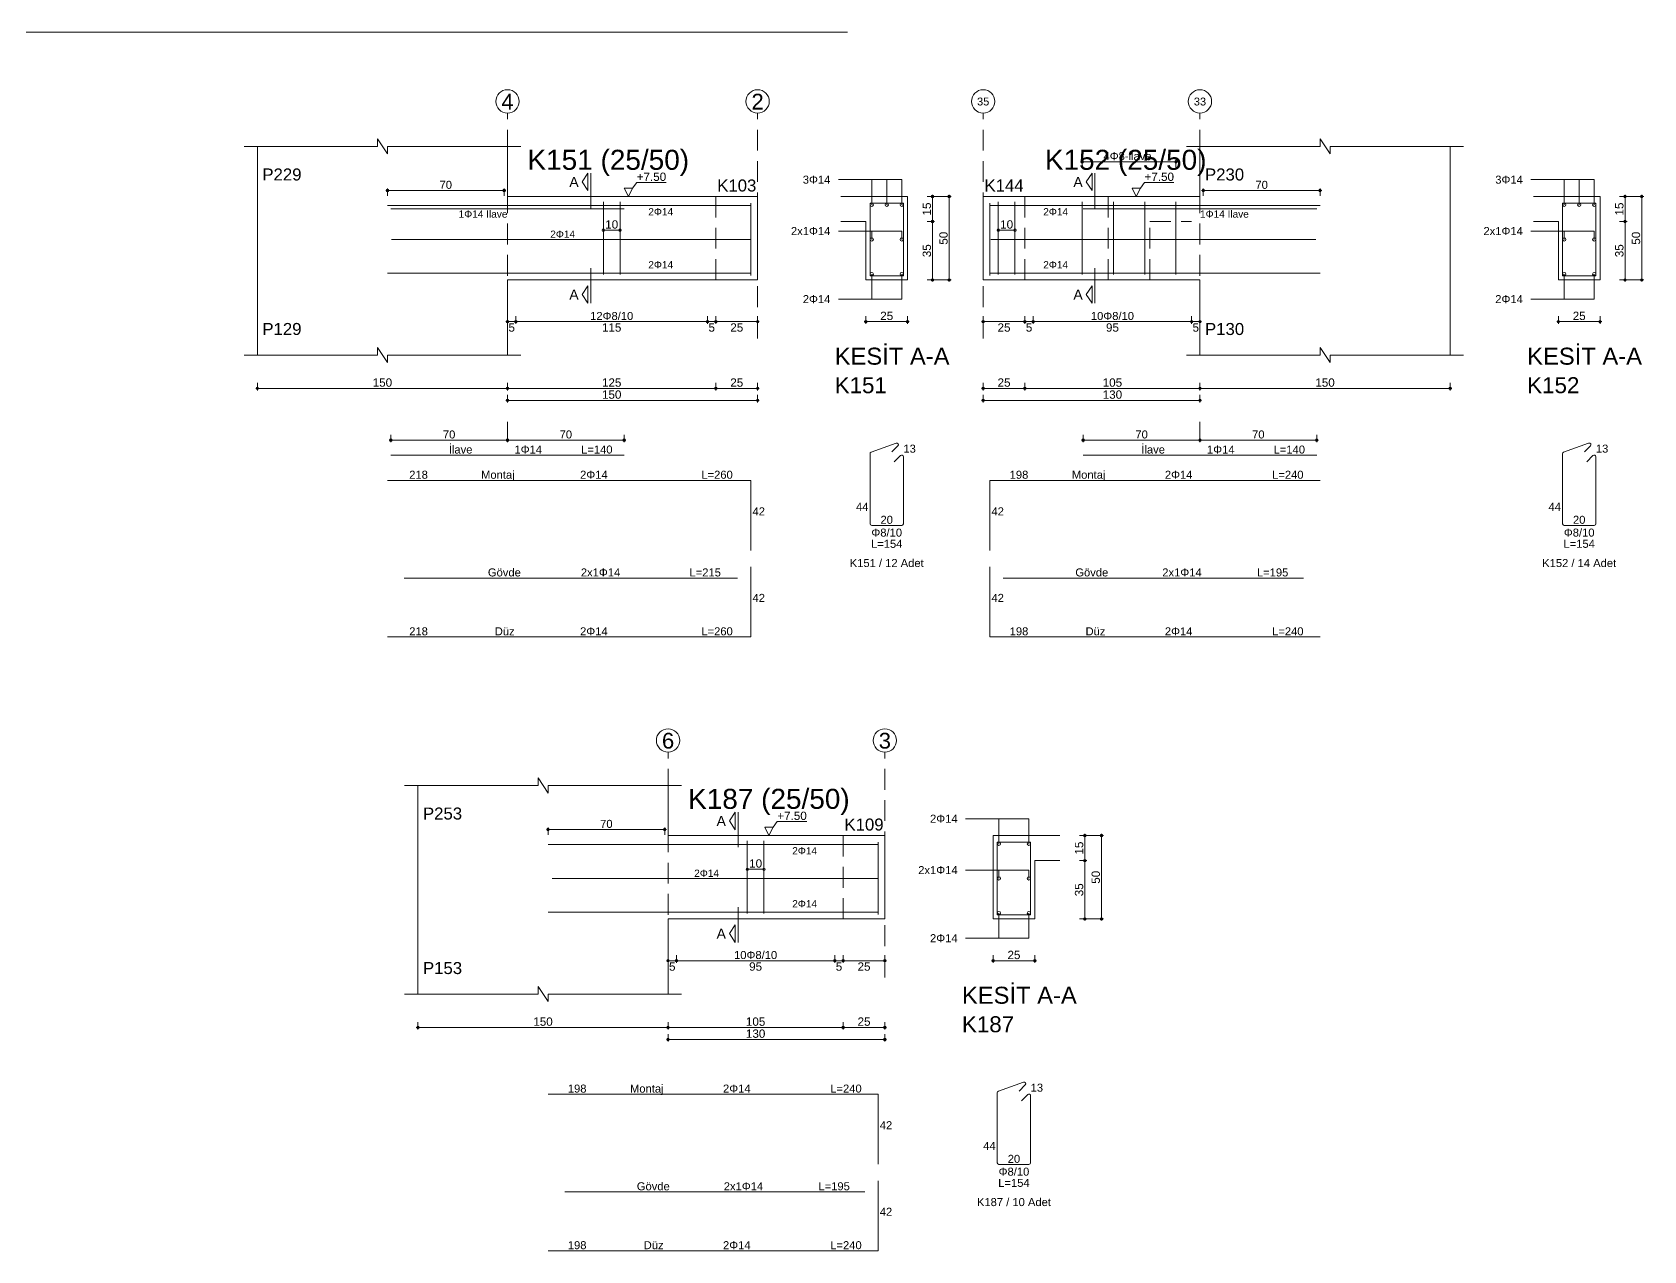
# Model space of a CAD drawing. Header units: millimetres. Extents: x 23801 to 80069, y 9628 to 14137.
# Drawn here: x 51131 to 52581, y 9701 to 10797 of the extents above; entities that cross this region are included whole.
import ezdxf

# ---------------------------------------------------------------- set-up
doc = ezdxf.new("R2010")
doc.units = ezdxf.units.MM
for name, pattern in [('DASHDOT2', [12.7, 6.35, -3.175, 0, -3.175]), ('DASHED4', [18.75, 12.5, -6.25]), ('HIDDEN2', [18.75, 12.5, -6.25])]:
    doc.linetypes.add(name, pattern=pattern)
doc.layers.add('aks', color=251, linetype='DASHDOT2', lineweight=35)
for name, color, linetype in [('Donatı Topl. Uzun. Yazısı', 7, 'Continuous'), ('Donatı Uz. Yazısı', 7, 'Continuous'), ('Donatı Yazısı', 7, 'Continuous'), ('Donatı Çizgisi', 7, 'Continuous'), ('Kiriş', 7, 'Continuous'), ('Standart', 7, 'Continuous'), ('Ölçülendirme', 7, 'Continuous')]:
    doc.layers.add(name, color=color, linetype=linetype)
doc.styles.add('arial_1_18', font='arial.ttf', dxfattribs={"height": 0.2})

# ---------------------------------------------------------------- blocks, each defined once
blk = doc.blocks.new('IDE475Entity7414')
at = {"layer": 'aks', "color": 30, "linetype": 'DASHED4', "lineweight": 5}
for points in [[(24120.65, 2016.8), (24120.65, 2151.8)], [(24270.65, 2016.8), (24270.65, 2151.8)], [(24120.65, 1955.8), (24120.65, 1966.8)]]:
    blk.add_lwpolyline(points, dxfattribs=at)
at = {"layer": 'aks', "color": 1, "linetype": 'Continuous', "lineweight": 5}
for centre in [(24120.65, 2158.8), (24270.65, 2158.8)]:
    blk.add_circle(centre, 7, dxfattribs=at)
at = {"layer": 'Donatı Çizgisi', "color": 5, "linetype": 'Continuous', "lineweight": 5}
for points in [[(24178.15, 2055), (24178.15, 2098.6)], [(24188.15, 2055), (24188.15, 2098.6)], [(24266.65, 2054.4), (24266.65, 2097.8)], [(24338.07, 2054.3), (24338.07, 2097.9)], [(24338.07, 2097.9), (24358.07, 2097.9)], [(24358.07, 2054.3), (24358.07, 2097.9)], [(24048.65, 2096.4), (24266.65, 2096.4)], [(24050.65, 2094.4), (24190.65, 2094.4)], [(24051.15, 2076.1), (24266.15, 2076.1)], [(24048.65, 2055.8), (24266.65, 2055.8)], [(24338.07, 2054.3), (24358.07, 2054.3)], [(24338.74, 1948.54), (24353.75, 1954.01)], [(24351.18, 1948.69), (24354.82, 1952.33)], [(24050.65, 1946.8), (24190.65, 1946.8)], [(24338.07, 1905.72), (24338.07, 1947.59)], [(24352.55, 1942.78), (24356.33, 1946.56)], [(24358.07, 1905.72), (24358.07, 1945.84)], [(24048.65, 1931.7), (24266.65, 1931.7)], [(24266.65, 1889.7), (24266.65, 1931.7)], [(24339.09, 1904.7), (24357.05, 1904.7)], [(24266.65, 1837.85), (24266.65, 1879.85)], [(24058.65, 1873.15), (24258.65, 1873.15)], [(24048.65, 1837.85), (24266.65, 1837.85)]]:
    blk.add_lwpolyline(points, dxfattribs=at)
for centre in [(24339.07, 2096.9), (24348.07, 2096.9), (24357.07, 2096.9), (24339.07, 2076.1), (24357.07, 2076.1), (24339.07, 2055.3), (24357.07, 2055.3)]:
    blk.add_circle(centre, 1, dxfattribs=at)
for centre, start, end in [((24354.1, 1953.05), 315, 110), ((24339.09, 1947.59), 110, 180), ((24357.05, 1945.84), 0, 135), ((24339.09, 1905.72), 180, 270), ((24357.05, 1905.72), 270, 0)]:
    blk.add_arc(centre, 1.02, start, end, dxfattribs=at)
at = {"layer": 'Kiriş', "color": 1, "linetype": 'Continuous', "lineweight": 5}
for points in [[(24042.65, 2131.8), (24042.65, 2136.3)], [(24048.65, 2127.3), (24042.65, 2136.3)], [(23962.65, 2131.8), (24042.65, 2131.8)], [(23970.65, 2006.8), (23970.65, 2131.8)], [(24048.65, 2127.3), (24048.65, 2131.8)], [(24048.65, 2131.8), (24128.65, 2131.8)], [(24120.65, 2101.8), (24120.65, 2131.8)], [(24120.65, 2101.8), (24270.65, 2101.8)], [(24270.65, 2051.8), (24270.65, 2101.8)], [(24320.57, 2101.8), (24360.57, 2101.8)], [(24360.57, 2051.8), (24360.57, 2101.8)], [(24320.57, 2086.8), (24335.57, 2086.8)], [(24335.57, 2051.8), (24335.57, 2086.8)], [(24120.65, 2051.8), (24270.65, 2051.8)], [(24120.65, 2006.8), (24120.65, 2051.8)], [(24335.57, 2051.8), (24360.57, 2051.8)], [(24048.65, 2002.3), (24042.65, 2011.3)], [(24042.65, 2006.8), (24042.65, 2011.3)], [(23962.65, 2006.8), (24042.65, 2006.8)], [(24048.65, 2006.8), (24128.65, 2006.8)], [(24048.65, 2002.3), (24048.65, 2006.8)]]:
    blk.add_lwpolyline(points, dxfattribs=at)
at = {"layer": 'Kiriş', "color": 1, "linetype": 'DASHED4', "lineweight": 5}
for points in [[(24245.65, 2051.8), (24245.65, 2101.8)], [(24270.65, 2051.8), (24270.65, 2101.8)]]:
    blk.add_lwpolyline(points, dxfattribs=at)
at = {"layer": 'Ölçülendirme', "color": 1, "linetype": 'Continuous', "lineweight": 5}
for points in [[(24165.4, 2110.55), (24168.9, 2115.8)], [(24168.9, 2105.3), (24165.4, 2110.55)], [(24168.9, 2105.3), (24168.9, 2115.8)], [(24170.65, 2094.8), (24170.65, 2115.8)], [(24195.65, 2106.8), (24198.15, 2110.13)], [(24198.15, 2110.13), (24215.83, 2110.13)], [(24319.07, 2111.9), (24357.07, 2111.9)], [(24339.07, 2096.9), (24339.07, 2111.9)], [(24348.07, 2096.9), (24348.07, 2111.9)], [(24357.07, 2096.9), (24357.07, 2111.9)], [(24047.65, 2105.4), (24119.65, 2105.4)], [(24048.65, 2102.15), (24048.65, 2106.65)], [(24118.65, 2102.15), (24118.65, 2106.65)], [(24193.15, 2101.8), (24190.65, 2106.8)], [(24190.65, 2106.8), (24195.65, 2106.8)], [(24195.65, 2106.8), (24193.15, 2101.8)], [(24193.15, 2101.8), (24193.15, 2101.8)], [(24372.32, 2101.8), (24386.82, 2101.8)], [(24375.57, 2050.8), (24375.57, 2102.8)], [(24385.57, 2050.8), (24385.57, 2102.8)], [(24178.15, 2081.6), (24188.15, 2081.6)], [(24319.07, 2081.1), (24357.07, 2081.1)], [(24339.07, 2076.1), (24339.07, 2081.1)], [(24357.07, 2076.1), (24357.07, 2081.1)], [(24372.32, 2086.8), (24376.82, 2086.8)], [(24170.65, 2037.8), (24170.65, 2058.8)], [(24339.07, 2040.3), (24339.07, 2055.3)], [(24357.07, 2040.3), (24357.07, 2055.3)], [(24372.32, 2051.8), (24386.82, 2051.8)], [(24165.4, 2043.05), (24168.9, 2048.3)], [(24168.9, 2037.8), (24165.4, 2043.05)], [(24168.9, 2037.8), (24168.9, 2048.3)], [(24319.07, 2040.3), (24357.07, 2040.3)], [(24120.65, 2025.55), (24120.65, 2030.05)], [(24125.65, 2025.55), (24125.65, 2030.05)], [(24240.65, 2025.55), (24240.65, 2030.05)], [(24245.65, 2025.55), (24245.65, 2030.05)], [(24270.65, 2025.55), (24270.65, 2030.05)], [(24335.57, 2025.55), (24335.57, 2030.05)], [(24360.57, 2025.55), (24360.57, 2030.05)], [(24119.65, 2026.8), (24271.65, 2026.8)], [(24334.57, 2026.8), (24361.57, 2026.8)], [(23969.65, 1986.8), (24271.65, 1986.8)], [(23970.65, 1985.55), (23970.65, 1990.05)], [(24120.65, 1985.55), (24120.65, 1990.05)], [(24120.65, 1978.35), (24120.65, 1982.85)], [(24245.65, 1985.55), (24245.65, 1990.05)], [(24270.65, 1985.55), (24270.65, 1990.05)], [(24270.65, 1978.35), (24270.65, 1982.85)], [(24119.65, 1979.6), (24271.65, 1979.6)], [(24049.65, 1955.8), (24121.65, 1955.8)], [(24050.65, 1954.55), (24050.65, 1959.05)], [(24119.65, 1955.8), (24191.65, 1955.8)], [(24120.65, 1954.55), (24120.65, 1959.05)], [(24120.65, 1954.55), (24120.65, 1959.05)], [(24190.65, 1954.55), (24190.65, 1959.05)]]:
    blk.add_lwpolyline(points, dxfattribs=at)
for centre in [(24048.65, 2105.4), (24118.65, 2105.4), (24375.57, 2101.8), (24385.57, 2101.8), (24375.57, 2086.8), (24178.15, 2081.6), (24188.15, 2081.6), (24375.57, 2051.8), (24385.57, 2051.8), (24120.65, 2026.8), (24125.65, 2026.8), (24125.65, 2026.8), (24240.65, 2026.8), (24240.65, 2026.8), (24245.65, 2026.8), (24245.65, 2026.8), (24270.65, 2026.8), (24335.57, 2026.8), (24360.57, 2026.8), (23970.65, 1986.8), (24120.65, 1986.8), (24120.65, 1986.8), (24245.65, 1986.8), (24245.65, 1986.8), (24270.65, 1986.8), (24120.65, 1979.6), (24270.65, 1979.6), (24050.65, 1955.8), (24120.65, 1955.8), (24120.65, 1955.8), (24190.65, 1955.8)]:
    blk.add_circle(centre, 0.75, dxfattribs=at)
at = {"layer": 'aks', "color": 1, "linetype": 'Continuous', "lineweight": 5, "style": 'arial_1_18'}
for s, p in [('4', (24116.98, 2153.92)), ('2', (24266.98, 2153.92))]:
    blk.add_text(s, height=9.45, dxfattribs=at).set_placement(p)
at = {"layer": 'Donatı Topl. Uzun. Yazısı', "color": 1, "linetype": 'Continuous', "lineweight": 5, "style": 'arial_1_18'}
for s, p in [('L=140', (24164.82, 1947.76)), ('L=260', (24236.92, 1932.66)), ('L=154', (24338.65, 1891.26)), ('L=215', (24229.82, 1874.11)), ('L=260', (24236.92, 1838.81))]:
    blk.add_text(s, height=4.8, dxfattribs=at).set_placement(p)
at = {"layer": 'Donatı Uz. Yazısı', "color": 1, "linetype": 'Continuous', "lineweight": 5, "style": 'arial_1_18'}
for s, p in [('13', (24358.07, 1948.3)), ('218', (24061.73, 1932.66)), ('42', (24267.61, 1910.7)), ('44', (24329.65, 1913.42)), ('20', (24344.34, 1905.66)), ('42', (24267.61, 1858.85)), ('218', (24061.73, 1838.81))]:
    blk.add_text(s, height=4.8, dxfattribs=at).set_placement(p)
at = {"layer": 'Donatı Yazısı', "color": 5, "linetype": 'Continuous', "lineweight": 5, "style": 'arial_1_18'}
for s, height, p in [('3Φ14', 4.8, (24297.74, 2109.5)), ('1Φ14 İlave', 4.32, (24091.34, 2089.12)), ('2x1Φ14', 4.8, (24290.65, 2078.7)), ('2Φ14', 4.8, (24297.74, 2037.9)), ('1Φ14', 4.8, (24124.85, 1947.76)), ('2Φ14', 4.8, (24164.19, 1932.66)), ('Φ8/10', 4.8, (24338.87, 1897.98)), ('K151 / 12 Adet', 4.8, (24325.89, 1879.74)), ('2x1Φ14', 4.8, (24164.65, 1874.11)), ('2Φ14', 4.8, (24164.19, 1838.81))]:
    blk.add_text(s, height=height, dxfattribs=at).set_placement(p)
for p in [(24205.11, 2090.52), (24146.31, 2077.06), (24205.11, 2058.76)]:
    blk.add_text('2Φ14', height=4.32, rotation=360, dxfattribs=at).set_placement(p)
at = {"layer": 'Donatı Yazısı', "color": 1, "linetype": 'Continuous', "lineweight": 5, "style": 'arial_1_18'}
for s, p in [('İlave', (24085.48, 1947.76)), ('Montaj', (24104.82, 1932.66)), ('Gövde', (24108.9, 1874.11)), ('Düz', (24113.03, 1838.81))]:
    blk.add_text(s, height=4.8, dxfattribs=at).set_placement(p)
at = {"layer": 'Kiriş', "color": 1, "linetype": 'Continuous', "lineweight": 5, "style": 'arial_1_18'}
for s, height, p in [('K151 (25/50)', 12, (24132.65, 2117.8)), ('P229', 7.2, (23973.65, 2111.4)), ('K103', 7.2, (24246.41, 2104.8)), ('P129', 7.2, (23973.65, 2018.8)), ('KESİT A-A', 10.2, (24316.87, 2001)), ('K151', 9.6, (24316.87, 1983.92))]:
    blk.add_text(s, height=height, dxfattribs=at).set_placement(p)
at = {"layer": 'Ölçülendirme', "color": 1, "linetype": 'Continuous', "lineweight": 5, "style": 'arial_1_18'}
for s, height, p in [('70', 4.8, (24079.92, 2106.4)), ('A', 5.95, (24157.76, 2107.57)), ('+7.50', 5, (24198.15, 2111.13)), ('A', 5.95, (24157.76, 2040.07)), ('25', 5, (24344.19, 2027.76)), ('5', 5, (24121.21, 2020.8)), ('115', 5, (24177.32, 2020.8)), ('5', 5, (24241.21, 2020.8)), ('25', 5, (24254.27, 2020.8)), ('150', 5, (24039.82, 1987.8)), ('125', 5, (24177.32, 1987.8)), ('25', 5, (24254.27, 1987.8)), ('150', 5, (24177.32, 1980.6))]:
    blk.add_text(s, height=height, dxfattribs=at).set_placement(p)
for s, rotation, p in [('15', 90, (24374.61, 2090.42)), ('10', 360, (24179.27, 2082.56)), ('50', 90, (24384.61, 2072.92)), ('35', 90, (24374.61, 2065.42))]:
    blk.add_text(s, height=5, rotation=rotation, dxfattribs=at).set_placement(p)
at = {"layer": 'Ölçülendirme', "color": 5, "linetype": 'Continuous', "lineweight": 5, "style": 'arial_1_18'}
for s, p in [('12Φ8/10', (24170.22, 2027.8)), ('70', (24081.92, 1956.8)), ('70', (24151.92, 1956.8))]:
    blk.add_text(s, height=4.8, dxfattribs=at).set_placement(p)
blk = doc.blocks.new('IDE475Entity7415')
at = {"layer": 'aks', "color": 30, "linetype": 'DASHED4', "lineweight": 5}
for points in [[(24405.94, 2016.8), (24405.94, 2151.8)], [(24535.94, 2016.8), (24535.94, 2151.8)], [(24535.94, 1955.8), (24535.94, 1966.8)]]:
    blk.add_lwpolyline(points, dxfattribs=at)
at = {"layer": 'aks', "color": 1, "linetype": 'Continuous', "lineweight": 5}
for centre in [(24405.94, 2158.8), (24535.94, 2158.8)]:
    blk.add_circle(centre, 7, dxfattribs=at)
at = {"layer": 'Donatı Çizgisi', "color": 5, "linetype": 'Continuous', "lineweight": 5}
for points in [[(24409.94, 2054.4), (24409.94, 2097.8)], [(24415, 2055), (24415, 2098.6)], [(24425, 2055), (24425, 2098.6)], [(24465.31, 2055), (24465.31, 2098.6)], [(24484.06, 2055), (24484.06, 2098.6)], [(24502.81, 2055), (24502.81, 2098.6)], [(24521.56, 2055), (24521.56, 2098.6)], [(24753.36, 2054.3), (24753.36, 2097.9)], [(24753.36, 2097.9), (24773.36, 2097.9)], [(24773.36, 2054.3), (24773.36, 2097.9)], [(24409.94, 2096.4), (24607.94, 2096.4)], [(24465.94, 2094.4), (24605.94, 2094.4)], [(24410.44, 2076.1), (24605.44, 2076.1)], [(24409.94, 2055.8), (24607.94, 2055.8)], [(24753.36, 2054.3), (24773.36, 2054.3)], [(24754.03, 1948.54), (24769.03, 1954.01)], [(24766.46, 1948.69), (24770.1, 1952.33)], [(24465.94, 1946.8), (24605.94, 1946.8)], [(24753.36, 1905.72), (24753.36, 1947.59)], [(24767.84, 1942.78), (24771.61, 1946.56)], [(24773.36, 1905.72), (24773.36, 1945.84)], [(24409.94, 1889.7), (24409.94, 1931.7)], [(24409.94, 1931.7), (24607.94, 1931.7)], [(24754.38, 1904.7), (24772.34, 1904.7)], [(24409.94, 1837.85), (24409.94, 1879.85)], [(24417.94, 1873.15), (24597.94, 1873.15)], [(24409.94, 1837.85), (24607.94, 1837.85)]]:
    blk.add_lwpolyline(points, dxfattribs=at)
for centre in [(24754.36, 2096.9), (24763.36, 2096.9), (24772.36, 2096.9), (24754.36, 2076.1), (24772.36, 2076.1), (24754.36, 2055.3), (24772.36, 2055.3)]:
    blk.add_circle(centre, 1, dxfattribs=at)
for centre, start, end in [((24769.38, 1953.05), 315, 110), ((24754.38, 1947.59), 110, 180), ((24772.34, 1945.84), 0, 135), ((24754.38, 1905.72), 180, 270), ((24772.34, 1905.72), 270, 0)]:
    blk.add_arc(centre, 1.02, start, end, dxfattribs=at)
at = {"layer": 'Kiriş', "color": 1, "linetype": 'Continuous', "lineweight": 5}
for points in [[(24607.94, 2131.8), (24607.94, 2136.3)], [(24613.94, 2127.3), (24607.94, 2136.3)], [(24527.94, 2131.8), (24607.94, 2131.8)], [(24535.94, 2101.8), (24535.94, 2131.8)], [(24613.94, 2127.3), (24613.94, 2131.8)], [(24613.94, 2131.8), (24693.94, 2131.8)], [(24685.94, 2006.8), (24685.94, 2131.8)], [(24405.94, 2051.8), (24405.94, 2101.8)], [(24405.94, 2101.8), (24535.94, 2101.8)], [(24735.86, 2101.8), (24775.86, 2101.8)], [(24775.86, 2051.8), (24775.86, 2101.8)], [(24735.86, 2086.8), (24750.86, 2086.8)], [(24750.86, 2051.8), (24750.86, 2086.8)], [(24405.94, 2051.8), (24535.94, 2051.8)], [(24535.94, 2006.8), (24535.94, 2051.8)], [(24750.86, 2051.8), (24775.86, 2051.8)], [(24613.94, 2002.3), (24607.94, 2011.3)], [(24607.94, 2006.8), (24607.94, 2011.3)], [(24527.94, 2006.8), (24607.94, 2006.8)], [(24613.94, 2006.8), (24693.94, 2006.8)], [(24613.94, 2002.3), (24613.94, 2006.8)]]:
    blk.add_lwpolyline(points, dxfattribs=at)
at = {"layer": 'Kiriş', "color": 1, "linetype": 'DASHED4', "lineweight": 5}
for points in [[(24405.94, 2051.8), (24405.94, 2101.8)], [(24430.94, 2051.8), (24430.94, 2101.8)]]:
    blk.add_lwpolyline(points, dxfattribs=at)
at = {"layer": 'Ölçülendirme', "color": 1, "linetype": 'Continuous', "lineweight": 5}
for points in [[(24464.31, 2122.6), (24522.56, 2122.6)], [(24465.31, 2119.35), (24465.31, 2123.85)], [(24521.56, 2119.35), (24521.56, 2123.85)], [(24467.69, 2110.55), (24471.19, 2115.8)], [(24471.19, 2105.3), (24467.69, 2110.55)], [(24471.19, 2105.3), (24471.19, 2115.8)], [(24472.94, 2094.8), (24472.94, 2115.8)], [(24500.19, 2106.8), (24502.69, 2110.13)], [(24502.69, 2110.13), (24520.36, 2110.13)], [(24734.36, 2111.9), (24772.36, 2111.9)], [(24754.36, 2096.9), (24754.36, 2111.9)], [(24763.36, 2096.9), (24763.36, 2111.9)], [(24772.36, 2096.9), (24772.36, 2111.9)], [(24497.69, 2101.8), (24495.19, 2106.8)], [(24495.19, 2106.8), (24500.19, 2106.8)], [(24500.19, 2106.8), (24497.69, 2101.8)], [(24497.69, 2101.8), (24497.69, 2101.8)], [(24536.94, 2105.4), (24608.94, 2105.4)], [(24537.94, 2102.15), (24537.94, 2106.65)], [(24607.94, 2102.15), (24607.94, 2106.65)], [(24787.61, 2101.8), (24802.11, 2101.8)], [(24790.86, 2050.8), (24790.86, 2102.8)], [(24800.86, 2050.8), (24800.86, 2102.8)], [(24415, 2081.6), (24425, 2081.6)], [(24734.36, 2081.1), (24772.36, 2081.1)], [(24754.36, 2076.1), (24754.36, 2081.1)], [(24772.36, 2076.1), (24772.36, 2081.1)], [(24787.61, 2086.8), (24792.11, 2086.8)], [(24472.94, 2037.8), (24472.94, 2058.8)], [(24754.36, 2040.3), (24754.36, 2055.3)], [(24772.36, 2040.3), (24772.36, 2055.3)], [(24787.61, 2051.8), (24802.11, 2051.8)], [(24467.69, 2043.05), (24471.19, 2048.3)], [(24471.19, 2037.8), (24467.69, 2043.05)], [(24471.19, 2037.8), (24471.19, 2048.3)], [(24734.36, 2040.3), (24772.36, 2040.3)], [(24405.94, 2025.55), (24405.94, 2030.05)], [(24430.94, 2025.55), (24430.94, 2030.05)], [(24435.94, 2025.55), (24435.94, 2030.05)], [(24530.94, 2025.55), (24530.94, 2030.05)], [(24535.94, 2025.55), (24535.94, 2030.05)], [(24750.86, 2025.55), (24750.86, 2030.05)], [(24775.86, 2025.55), (24775.86, 2030.05)], [(24404.94, 2026.8), (24536.94, 2026.8)], [(24749.86, 2026.8), (24776.86, 2026.8)], [(24404.94, 1986.8), (24686.94, 1986.8)], [(24405.94, 1985.55), (24405.94, 1990.05)], [(24405.94, 1978.35), (24405.94, 1982.85)], [(24430.94, 1985.55), (24430.94, 1990.05)], [(24535.94, 1985.55), (24535.94, 1990.05)], [(24535.94, 1978.35), (24535.94, 1982.85)], [(24685.94, 1985.55), (24685.94, 1990.05)], [(24404.94, 1979.6), (24536.94, 1979.6)], [(24464.94, 1955.8), (24536.94, 1955.8)], [(24465.94, 1954.55), (24465.94, 1959.05)], [(24534.94, 1955.8), (24606.94, 1955.8)], [(24535.94, 1954.55), (24535.94, 1959.05)], [(24535.94, 1954.55), (24535.94, 1959.05)], [(24605.94, 1954.55), (24605.94, 1959.05)]]:
    blk.add_lwpolyline(points, dxfattribs=at)
at = {"layer": 'Ölçülendirme', "color": 1, "linetype": 'HIDDEN2', "lineweight": 5}
for points in [[(24480.94, 2101.8), (24530.94, 2101.8)], [(24480.94, 2051.8), (24480.94, 2101.8)], [(24505.94, 2051.8), (24505.94, 2086.8)], [(24505.94, 2086.8), (24530.94, 2086.8)], [(24480.94, 2051.8), (24505.94, 2051.8)]]:
    blk.add_lwpolyline(points, dxfattribs=at)
at = {"layer": 'Ölçülendirme', "color": 1, "linetype": 'Continuous', "lineweight": 5}
for centre in [(24465.31, 2122.6), (24521.56, 2122.6), (24537.94, 2105.4), (24607.94, 2105.4), (24790.86, 2101.8), (24800.86, 2101.8), (24790.86, 2086.8), (24415, 2081.6), (24425, 2081.6), (24790.86, 2051.8), (24800.86, 2051.8), (24405.94, 2026.8), (24430.94, 2026.8), (24430.94, 2026.8), (24435.94, 2026.8), (24435.94, 2026.8), (24530.94, 2026.8), (24530.94, 2026.8), (24535.94, 2026.8), (24750.86, 2026.8), (24775.86, 2026.8), (24405.94, 1986.8), (24430.94, 1986.8), (24430.94, 1986.8), (24535.94, 1986.8), (24535.94, 1986.8), (24685.94, 1986.8), (24405.94, 1979.6), (24535.94, 1979.6), (24465.94, 1955.8), (24535.94, 1955.8), (24535.94, 1955.8), (24605.94, 1955.8)]:
    blk.add_circle(centre, 0.75, dxfattribs=at)
at = {"layer": 'aks', "color": 1, "linetype": 'Continuous', "lineweight": 5, "style": 'arial_1_18'}
for s, p in [('35', (24402.27, 2156.36)), ('33', (24532.27, 2156.36))]:
    blk.add_text(s, height=4.725, dxfattribs=at).set_placement(p)
at = {"layer": 'Donatı Topl. Uzun. Yazısı', "color": 1, "linetype": 'Continuous', "lineweight": 5, "style": 'arial_1_18'}
for s, p in [('L=140', (24580.1, 1947.76)), ('L=240', (24579.2, 1932.66)), ('L=154', (24753.94, 1891.26)), ('L=195', (24570.1, 1874.11)), ('L=240', (24579.2, 1838.81))]:
    blk.add_text(s, height=4.8, dxfattribs=at).set_placement(p)
at = {"layer": 'Donatı Uz. Yazısı', "color": 1, "linetype": 'Continuous', "lineweight": 5, "style": 'arial_1_18'}
for s, p in [('13', (24773.36, 1948.3)), ('198', (24421.82, 1932.66)), ('42', (24410.9, 1910.7)), ('44', (24744.94, 1913.42)), ('20', (24759.63, 1905.66)), ('42', (24410.9, 1858.85)), ('198', (24421.82, 1838.81))]:
    blk.add_text(s, height=4.8, dxfattribs=at).set_placement(p)
at = {"layer": 'Donatı Yazısı', "color": 5, "linetype": 'Continuous', "lineweight": 5, "style": 'arial_1_18'}
for s, height, p in [('3Φ14', 4.8, (24713.02, 2109.5)), ('1Φ14 İlave', 4.32, (24535.94, 2089.12)), ('2x1Φ14', 4.8, (24705.94, 2078.7)), ('2Φ14', 4.8, (24713.02, 2037.9)), ('1Φ14', 4.8, (24540.14, 1947.76)), ('2Φ14', 4.8, (24514.88, 1932.66)), ('Φ8/10', 4.8, (24754.16, 1897.98)), ('K152 / 14 Adet', 4.8, (24741.17, 1879.74)), ('2x1Φ14', 4.8, (24513.34, 1874.11)), ('2Φ14', 4.8, (24514.88, 1838.81))]:
    blk.add_text(s, height=height, dxfattribs=at).set_placement(p)
for p in [(24441.96, 2090.52), (24441.96, 2058.76)]:
    blk.add_text('2Φ14', height=4.32, rotation=360, dxfattribs=at).set_placement(p)
at = {"layer": 'Donatı Yazısı', "color": 1, "linetype": 'Continuous', "lineweight": 5, "style": 'arial_1_18'}
for s, p in [('İlave', (24500.77, 1947.76)), ('Montaj', (24459.11, 1932.66)), ('Gövde', (24461.18, 1874.11)), ('Düz', (24467.32, 1838.81))]:
    blk.add_text(s, height=4.8, dxfattribs=at).set_placement(p)
at = {"layer": 'Kiriş', "color": 1, "linetype": 'Continuous', "lineweight": 5, "style": 'arial_1_18'}
for s, height, p in [('K152 (25/50)', 12, (24442.94, 2117.8)), ('P230', 7.2, (24538.94, 2111.4)), ('K144', 7.2, (24406.69, 2104.8)), ('P130', 7.2, (24538.94, 2018.8)), ('KESİT A-A', 10.2, (24732.16, 2001)), ('K152', 9.6, (24732.16, 1983.92))]:
    blk.add_text(s, height=height, dxfattribs=at).set_placement(p)
at = {"layer": 'Ölçülendirme', "color": 5, "linetype": 'Continuous', "lineweight": 5, "style": 'arial_1_18'}
for s, p in [('4Φ8-ilave.', (24478.09, 2123.6)), ('10Φ8/10', (24470.51, 2027.8)), ('70', (24497.21, 1956.8)), ('70', (24567.21, 1956.8))]:
    blk.add_text(s, height=4.8, dxfattribs=at).set_placement(p)
at = {"layer": 'Ölçülendirme', "color": 1, "linetype": 'Continuous', "lineweight": 5, "style": 'arial_1_18'}
for s, height, p in [('A', 5.95, (24460.05, 2107.57)), ('+7.50', 5, (24502.69, 2111.13)), ('70', 4.8, (24569.21, 2106.4)), ('A', 5.95, (24460.05, 2040.07)), ('25', 5, (24759.47, 2027.76)), ('25', 5, (24414.55, 2020.8)), ('5', 5, (24431.5, 2020.8)), ('95', 5, (24479.55, 2020.8)), ('5', 5, (24531.5, 2020.8)), ('25', 5, (24414.55, 1987.8)), ('105', 5, (24477.61, 1987.8)), ('150', 5, (24605.11, 1987.8)), ('130', 5, (24477.61, 1980.6))]:
    blk.add_text(s, height=height, dxfattribs=at).set_placement(p)
for s, rotation, p in [('15', 90, (24789.9, 2090.42)), ('10', 360, (24416.12, 2082.56)), ('50', 90, (24799.9, 2072.92)), ('35', 90, (24789.9, 2065.42))]:
    blk.add_text(s, height=5, rotation=rotation, dxfattribs=at).set_placement(p)
blk = doc.blocks.new('IDE475Entity7441')
at = {"layer": 'Donatı Çizgisi', "color": 5, "linetype": 'Continuous', "lineweight": 5}
blk.add_lwpolyline([(21167.86, 1469.7), (21907.86, 1469.7)], dxfattribs=at)
blk = doc.blocks.new('IDE475Entity7447')
at = {"layer": 'aks', "color": 30, "linetype": 'DASHED4', "lineweight": 5}
for points in [[(27744.83, 1633.55), (27744.83, 1768.55)], [(27874.83, 1633.55), (27874.83, 1768.55)]]:
    blk.add_lwpolyline(points, dxfattribs=at)
at = {"layer": 'aks', "color": 1, "linetype": 'Continuous', "lineweight": 5}
for centre in [(27744.83, 1775.55), (27874.83, 1775.55)]:
    blk.add_circle(centre, 7, dxfattribs=at)
at = {"layer": 'Donatı Çizgisi', "color": 5, "linetype": 'Continuous', "lineweight": 5}
for points in [[(27672.83, 1713.15), (27870.83, 1713.15)], [(27792.33, 1671.75), (27792.33, 1715.35)], [(27802.33, 1671.75), (27802.33, 1715.35)], [(27870.83, 1671.15), (27870.83, 1714.55)], [(27942.25, 1671.05), (27942.25, 1714.65)], [(27942.25, 1714.65), (27962.25, 1714.65)], [(27962.25, 1671.05), (27962.25, 1714.65)], [(27675.33, 1692.85), (27870.33, 1692.85)], [(27672.83, 1672.55), (27870.83, 1672.55)], [(27942.25, 1671.05), (27962.25, 1671.05)], [(27942.92, 1565.29), (27957.93, 1570.76)], [(27955.36, 1565.44), (27959, 1569.08)], [(27672.83, 1563.55), (27870.83, 1563.55)], [(27870.83, 1521.55), (27870.83, 1563.55)], [(27942.25, 1522.47), (27942.25, 1564.34)], [(27956.73, 1559.53), (27960.51, 1563.31)], [(27962.25, 1522.47), (27962.25, 1562.59)], [(27943.27, 1521.45), (27961.23, 1521.45)], [(27870.83, 1469.7), (27870.83, 1511.7)], [(27682.83, 1505), (27862.83, 1505)], [(27672.83, 1469.7), (27870.83, 1469.7)]]:
    blk.add_lwpolyline(points, dxfattribs=at)
for centre in [(27943.25, 1713.65), (27961.25, 1713.65), (27943.25, 1692.85), (27961.25, 1692.85), (27943.25, 1672.05), (27961.25, 1672.05)]:
    blk.add_circle(centre, 1, dxfattribs=at)
for centre, start, end in [((27958.28, 1569.8), 315, 110), ((27943.27, 1564.34), 110, 180), ((27961.23, 1562.59), 0, 135), ((27943.27, 1522.47), 180, 270), ((27961.23, 1522.47), 270, 0)]:
    blk.add_arc(centre, 1.02, start, end, dxfattribs=at)
at = {"layer": 'Kiriş', "color": 1, "linetype": 'Continuous', "lineweight": 5}
for points in [[(27666.83, 1748.55), (27666.83, 1753.05)], [(27672.83, 1744.05), (27666.83, 1753.05)], [(27586.83, 1748.55), (27666.83, 1748.55)], [(27594.83, 1623.55), (27594.83, 1748.55)], [(27672.83, 1744.05), (27672.83, 1748.55)], [(27672.83, 1748.55), (27752.83, 1748.55)], [(27744.83, 1718.55), (27744.83, 1748.55)], [(27744.83, 1718.55), (27874.83, 1718.55)], [(27874.83, 1668.55), (27874.83, 1718.55)], [(27939.75, 1668.55), (27939.75, 1718.55)], [(27939.75, 1718.55), (27979.75, 1718.55)], [(27964.75, 1703.55), (27979.75, 1703.55)], [(27964.75, 1668.55), (27964.75, 1703.55)], [(27744.83, 1668.55), (27874.83, 1668.55)], [(27744.83, 1623.55), (27744.83, 1668.55)], [(27939.75, 1668.55), (27964.75, 1668.55)], [(27672.83, 1619.05), (27666.83, 1628.05)], [(27666.83, 1623.55), (27666.83, 1628.05)], [(27586.83, 1623.55), (27666.83, 1623.55)], [(27672.83, 1623.55), (27752.83, 1623.55)], [(27672.83, 1619.05), (27672.83, 1623.55)]]:
    blk.add_lwpolyline(points, dxfattribs=at)
at = {"layer": 'Kiriş', "color": 1, "linetype": 'DASHED4', "lineweight": 5}
for points in [[(27849.83, 1668.55), (27849.83, 1718.55)], [(27874.83, 1668.55), (27874.83, 1718.55)]]:
    blk.add_lwpolyline(points, dxfattribs=at)
at = {"layer": 'Ölçülendirme', "color": 1, "linetype": 'Continuous', "lineweight": 5}
for points in [[(27781.58, 1727.3), (27785.08, 1732.55)], [(27785.08, 1722.05), (27785.08, 1732.55)], [(27786.83, 1711.55), (27786.83, 1732.55)], [(27671.83, 1722.15), (27743.83, 1722.15)], [(27672.83, 1718.9), (27672.83, 1723.4)], [(27742.83, 1718.9), (27742.83, 1723.4)], [(27785.08, 1722.05), (27781.58, 1727.3)], [(27805.33, 1718.55), (27802.83, 1723.55)], [(27802.83, 1723.55), (27807.83, 1723.55)], [(27807.83, 1723.55), (27805.33, 1718.55)], [(27807.83, 1723.55), (27810.33, 1726.88)], [(27810.33, 1726.88), (27828.01, 1726.88)], [(27923.25, 1728.65), (27961.25, 1728.65)], [(27943.25, 1713.65), (27943.25, 1728.65)], [(27961.25, 1713.65), (27961.25, 1728.65)], [(27805.33, 1718.55), (27805.33, 1718.55)], [(27991.5, 1718.55), (28006, 1718.55)], [(27994.75, 1667.55), (27994.75, 1719.55)], [(28004.75, 1667.55), (28004.75, 1719.55)], [(27991.5, 1703.55), (27996, 1703.55)], [(27792.33, 1698.35), (27802.33, 1698.35)], [(27923.25, 1697.85), (27961.25, 1697.85)], [(27943.25, 1692.85), (27943.25, 1697.85)], [(27961.25, 1692.85), (27961.25, 1697.85)], [(27786.83, 1654.55), (27786.83, 1675.55)], [(27943.25, 1657.05), (27943.25, 1672.05)], [(27961.25, 1657.05), (27961.25, 1672.05)], [(27781.58, 1659.8), (27785.08, 1665.05)], [(27785.08, 1654.55), (27785.08, 1665.05)], [(27991.5, 1668.55), (28006, 1668.55)], [(27785.08, 1654.55), (27781.58, 1659.8)], [(27923.25, 1657.05), (27961.25, 1657.05)], [(27743.83, 1643.55), (27875.83, 1643.55)], [(27744.83, 1642.3), (27744.83, 1646.8)], [(27749.83, 1642.3), (27749.83, 1646.8)], [(27844.83, 1642.3), (27844.83, 1646.8)], [(27849.83, 1642.3), (27849.83, 1646.8)], [(27874.83, 1642.3), (27874.83, 1646.8)], [(27938.75, 1643.55), (27965.75, 1643.55)], [(27939.75, 1642.3), (27939.75, 1646.8)], [(27964.75, 1642.3), (27964.75, 1646.8)], [(27594.83, 1602.3), (27594.83, 1606.8)], [(27744.83, 1602.3), (27744.83, 1606.8)], [(27849.83, 1602.3), (27849.83, 1606.8)], [(27874.83, 1602.3), (27874.83, 1606.8)], [(27593.83, 1603.55), (27875.83, 1603.55)], [(27743.83, 1596.35), (27875.83, 1596.35)], [(27744.83, 1595.1), (27744.83, 1599.6)], [(27874.83, 1595.1), (27874.83, 1599.6)]]:
    blk.add_lwpolyline(points, dxfattribs=at)
for centre in [(27672.83, 1722.15), (27742.83, 1722.15), (27994.75, 1718.55), (28004.75, 1718.55), (27994.75, 1703.55), (27792.33, 1698.35), (27802.33, 1698.35), (27994.75, 1668.55), (28004.75, 1668.55), (27744.83, 1643.55), (27749.83, 1643.55), (27749.83, 1643.55), (27844.83, 1643.55), (27844.83, 1643.55), (27849.83, 1643.55), (27849.83, 1643.55), (27874.83, 1643.55), (27939.75, 1643.55), (27964.75, 1643.55), (27594.83, 1603.55), (27744.83, 1603.55), (27744.83, 1603.55), (27849.83, 1603.55), (27849.83, 1603.55), (27874.83, 1603.55), (27744.83, 1596.35), (27874.83, 1596.35)]:
    blk.add_circle(centre, 0.75, dxfattribs=at)
at = {"layer": 'aks', "color": 1, "linetype": 'Continuous', "lineweight": 5, "style": 'arial_1_18'}
for s, p in [('6', (27741.16, 1770.67)), ('3', (27871.16, 1770.67))]:
    blk.add_text(s, height=9.45, dxfattribs=at).set_placement(p)
at = {"layer": 'Donatı Topl. Uzun. Yazısı', "color": 1, "linetype": 'Continuous', "lineweight": 5, "style": 'arial_1_18'}
for s, p in [('L=240', (27842.1, 1564.51)), ('L=195', (27835, 1505.96)), ('L=154', (27942.83, 1508.01)), ('L=240', (27842.1, 1470.66))]:
    blk.add_text(s, height=4.8, dxfattribs=at).set_placement(p)
at = {"layer": 'Donatı Uz. Yazısı', "color": 1, "linetype": 'Continuous', "lineweight": 5, "style": 'arial_1_18'}
for s, p in [('198', (27684.71, 1564.51)), ('13', (27962.25, 1565.05)), ('42', (27871.79, 1542.55)), ('44', (27933.83, 1530.17)), ('20', (27948.52, 1522.41)), ('42', (27871.79, 1490.7)), ('198', (27684.71, 1470.66))]:
    blk.add_text(s, height=4.8, dxfattribs=at).set_placement(p)
at = {"layer": 'Donatı Yazısı', "color": 5, "linetype": 'Continuous', "lineweight": 5, "style": 'arial_1_18'}
for s, p in [('2Φ14', (27901.92, 1726.25)), ('2x1Φ14', (27894.83, 1695.45)), ('2Φ14', (27901.92, 1654.65)), ('2Φ14', (27777.77, 1564.51)), ('Φ8/10', (27943.05, 1514.73)), ('2x1Φ14', (27778.23, 1505.96)), ('K187 / 10 Adet', (27930.07, 1496.49)), ('2Φ14', (27777.77, 1470.66))]:
    blk.add_text(s, height=4.8, dxfattribs=at).set_placement(p)
for p in [(27819.29, 1707.27), (27760.49, 1693.81), (27819.29, 1675.51)]:
    blk.add_text('2Φ14', height=4.32, rotation=360, dxfattribs=at).set_placement(p)
at = {"layer": 'Donatı Yazısı', "color": 1, "linetype": 'Continuous', "lineweight": 5, "style": 'arial_1_18'}
for s, p in [('Montaj', (27722, 1564.51)), ('Gövde', (27726.08, 1505.96)), ('Düz', (27730.21, 1470.66))]:
    blk.add_text(s, height=4.8, dxfattribs=at).set_placement(p)
at = {"layer": 'Kiriş', "color": 1, "linetype": 'Continuous', "lineweight": 5, "style": 'arial_1_18'}
for s, height, p in [('K187 (25/50)', 12, (27756.83, 1734.55)), ('P253', 7.2, (27597.83, 1728.15)), ('K109', 7.2, (27850.59, 1721.55)), ('P153', 7.2, (27597.83, 1635.55)), ('KESİT A-A', 10.2, (27921.05, 1617.75)), ('K187', 9.6, (27921.05, 1600.67))]:
    blk.add_text(s, height=height, dxfattribs=at).set_placement(p)
at = {"layer": 'Ölçülendirme', "color": 1, "linetype": 'Continuous', "lineweight": 5, "style": 'arial_1_18'}
for s, height, p in [('A', 5.95, (27773.94, 1724.32)), ('+7.50', 5, (27810.33, 1727.88)), ('70', 4.8, (27704.1, 1723.15)), ('A', 5.95, (27773.94, 1656.82)), ('25', 5, (27948.37, 1644.51)), ('5', 5, (27745.39, 1637.55)), ('95', 5, (27793.45, 1637.55)), ('5', 5, (27845.39, 1637.55)), ('25', 5, (27858.45, 1637.55)), ('150', 5, (27664, 1604.55)), ('105', 5, (27791.5, 1604.55)), ('25', 5, (27858.45, 1604.55)), ('130', 5, (27791.5, 1597.35))]:
    blk.add_text(s, height=height, dxfattribs=at).set_placement(p)
for s, rotation, p in [('15', 90, (27993.79, 1707.17)), ('10', 360, (27793.45, 1699.31)), ('50', 90, (28003.79, 1689.67)), ('35', 90, (27993.79, 1682.17))]:
    blk.add_text(s, height=5, rotation=rotation, dxfattribs=at).set_placement(p)
at = {"layer": 'Ölçülendirme', "color": 5, "linetype": 'Continuous', "lineweight": 5, "style": 'arial_1_18'}
blk.add_text('10Φ8/10', height=4.8, dxfattribs=at).set_placement((27784.4, 1644.55))

msp = doc.modelspace()

# ---------------------------------------------------------------- block references
at = {"layer": 'Standart', "xscale": 1.5, "yscale": 1.5, "zscale": 1.5}
for name, p in [('IDE475Entity7441', (19002.9, 8592.3)), ('IDE475Entity7414', (15377.9, 7496.5)), ('IDE475Entity7415', (15377.9, 7496.5)), ('IDE475Entity7447', (10086.1, 7496.9))]:
    msp.add_blockref(name, p, dxfattribs=at)

doc.saveas('drawing.dxf')
